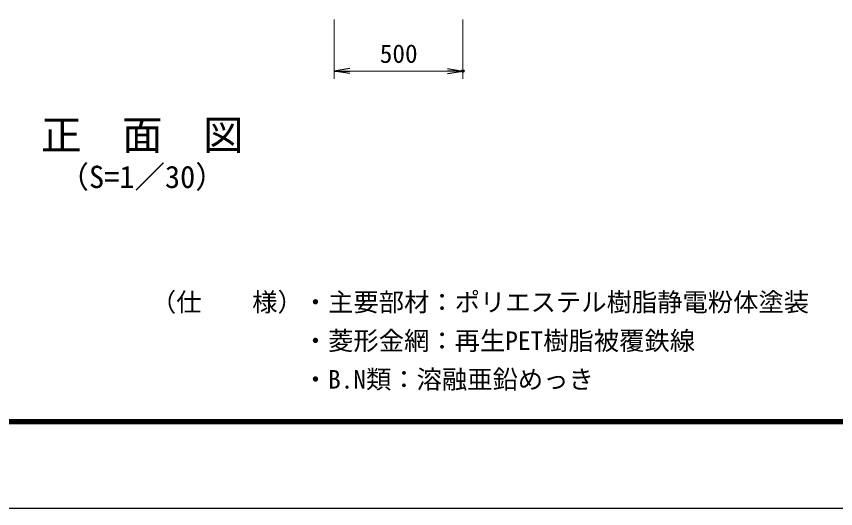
# Model space of a CAD drawing. Units: millimetres, scale not verified. Extents: x -6300 to 6300, y -4455 to 4455.
# Drawn here: x -4063 to -879, y -4455 to -2542 of the extents above; entities that cross this region are included whole.
import ezdxf
from ezdxf.enums import TextEntityAlignment as Align

# ---------------------------------------------------------------- set-up
doc = ezdxf.new("R2010")
doc.units = ezdxf.units.MM
doc.header["$LTSCALE"] = 20
doc.header["$PDMODE"] = 32
doc.header["$PDSIZE"] = 10
for name, color, linetype, lineweight in [('0-4_D-STR-DIM', 7, 'Continuous', 13), ('0-5_0', 7, 'Continuous', 25), ('0-B_D-TTL-TXT', 7, 'Continuous', 25), ('0-C_D-TTL', 7, 'Continuous', 25)]:
    doc.layers.add(name, color=color, linetype=linetype, lineweight=lineweight)
doc.layers.add('0-6_Defpoints', color=8, linetype='Continuous')
doc.styles.add('ＭＳ ゴシック', font='')
doc.styles.get('ＭＳ ゴシック').set_extended_font_data('MS Gothic')

# ---------------------------------------------------------------- blocks, each defined once
blk = doc.blocks.new('_Open')
at = {"layer": '0-5_0'}
blk.add_line((-20, 3.333), (0, 0), dxfattribs=at)
blk.add_lwpolyline([(-20, -3.333), (0, 0), (-20, 0)], dxfattribs=at)

msp = doc.modelspace()

# ---------------------------------------------------------------- linework, layer by layer
at = {"layer": '0-4_D-STR-DIM'}
for p, q in [((-2827.46, -2555), (-2827.46, -2785)), ((-2327.46, -2555), (-2327.46, -2785)), ((-2767.46, -2755), (-2387.46, -2755))]:
    msp.add_line(p, q, dxfattribs=at)
at = {"layer": '0-6_Defpoints'}
msp.add_point((-2327.46, -2755), dxfattribs=at)
at = {"layer": '0-C_D-TTL', "color": 2}
msp.add_lwpolyline([(-6300, 4455), (6300, 4455), (6300, -4455), (-6300, -4455)], close=True, dxfattribs=at)
at = {"layer": '0-C_D-TTL'}
for points in [[(-5895, 4125), (5895, 4125), (5895, -4125), (-5895, -4125)], [(-5891.25, 4121.25), (5891.25, 4121.25), (5891.25, -4121.25), (-5891.25, -4121.25)], [(-5887.5, 4117.5), (5887.5, 4117.5), (5887.5, -4117.5), (-5887.5, -4117.5)], [(-5883.75, 4113.75), (5883.75, 4113.75), (5883.75, -4113.75), (-5883.75, -4113.75)], [(-5880, 4110), (5880, 4110), (5880, -4110), (-5880, -4110)]]:
    msp.add_lwpolyline(points, close=True, dxfattribs=at)

# ---------------------------------------------------------------- block references
at = {"layer": '0-4_D-STR-DIM', "xscale": 3, "yscale": 3, "rotation": 180}
msp.add_blockref('_Open', (-2827.46, -2755), dxfattribs=at)
at = {"layer": '0-4_D-STR-DIM', "xscale": 3, "yscale": 3}
msp.add_blockref('_Open', (-2327.46, -2755), dxfattribs=at)

# ---------------------------------------------------------------- texts
at = {"layer": '0-4_D-STR-DIM', "style": 'ＭＳ ゴシック'}
msp.add_text('500', height=72.14, dxfattribs=at).set_placement((-2650.77, -2744.88), align=Align.BOTTOM_LEFT)
at = {"layer": '0-B_D-TTL-TXT', "style": 'ＭＳ ゴシック'}
for s, height, p in [('正\u3000面\u3000図', 115.4, (-3967.31, -3095.59)), ('（S=1／30）', 86.66, (-3899.09, -3235.38)), ('（仕\u3000\u3000様）・主要部材：ポリエステル樹脂静電粉体塗装', 72.14, (-3540.3, -3710.4)), ('\u3000\u3000\u3000\u3000\u3000\u3000・菱形金網：再生PET樹脂被覆鉄線', 72.14, (-3540.3, -3860.4)), ('\u3000\u3000\u3000\u3000\u3000\u3000・B.N類：溶融亜鉛めっき', 72.14, (-3540.3, -4010.4))]:
    msp.add_text(s, height=height, dxfattribs=at).set_placement(p, align=Align.BOTTOM_LEFT)

doc.saveas('drawing.dxf')
